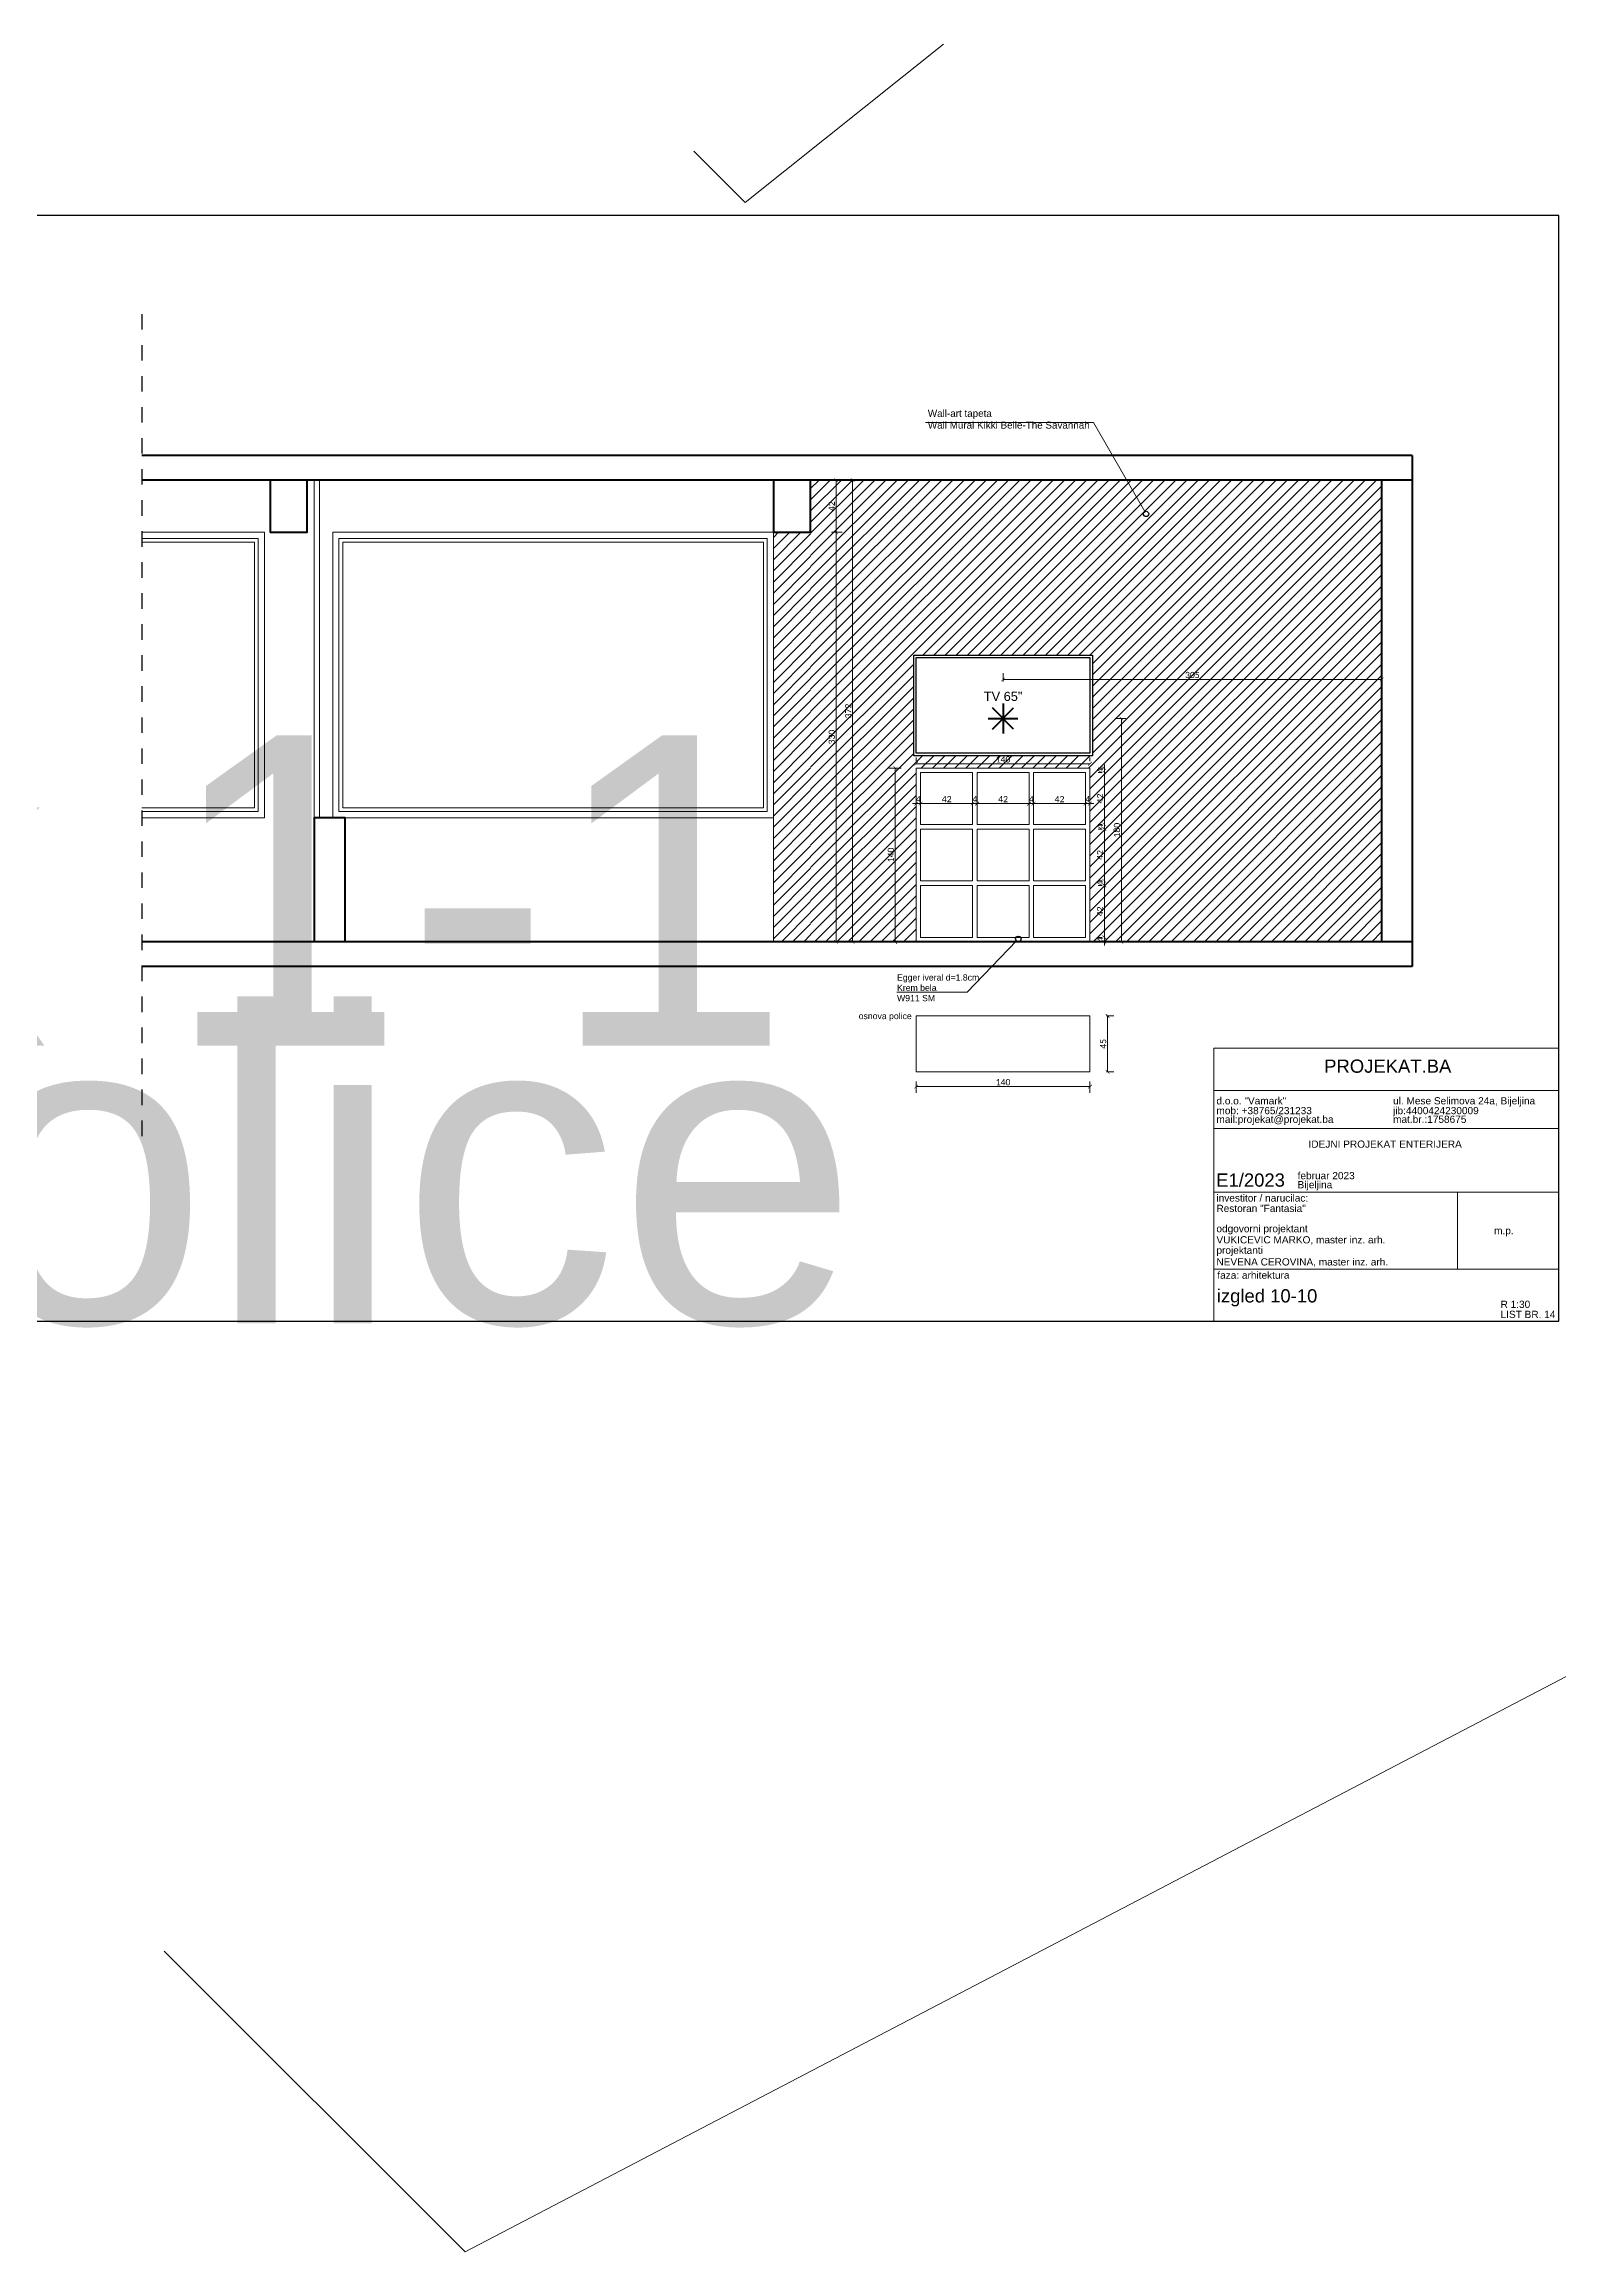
# Model space of a CAD drawing. Header units: centimetres. Extents: x -26724 to 60145, y -23645 to 6771.
# Drawn here: x 10867 to 12087, y -669 to 1110 of the extents above; entities that cross this region are included whole.
import ezdxf

# ---------------------------------------------------------------- set-up
doc = ezdxf.new("R2010")
doc.units = ezdxf.units.CM
doc.linetypes.add('DALEKOVOD_VN', pattern=[5, 2.5, -2.5])
for name, color, linetype, lineweight in [('2.IZGLED', 7, 'Continuous', 13), ('4.KOTE', 88, 'Continuous', 15), ('kote', 7, 'Continuous', 20), ('namjestaj', 150, 'Continuous', 5), ('zid', 7, 'Continuous', 40)]:
    doc.layers.add(name, color=color, linetype=linetype, lineweight=lineweight)
for name, color, linetype, lineweight, true_color in [('3.IZGLED 2', 7, 'Continuous', 9, 0x4a4a4a), ('IZGLED 2', 253, 'Continuous', 9, 0x828282), ('IZGLED 2 @ 1', 253, 'Continuous', 9, 0x828282)]:
    doc.layers.add(name, color=color, linetype=linetype, lineweight=lineweight, true_color=true_color)
for name, color, linetype in [('pozicije', 7, 'Continuous'), ('tekst', 7, 'Continuous'), ('tekst @ 1', 7, 'Continuous'), ('tekst @ 50', 7, 'Continuous')]:
    doc.layers.add(name, color=color, linetype=linetype)
doc.styles.add('0.15', font='arial.ttf', dxfattribs={"height": 0.15})
doc.styles.add('Notes', font='arial.ttf', dxfattribs={"height": 3})
doc.styles.get("Standard").update_dxf_attribs({"font": 'calibri.ttf'})
doc.dimstyles.new('ja 1 30 izgledi zidova', dxfattribs={"dimtxt": 5, "dimasz": 3, "dimexe": 5, "dimexo": 5, "dimgap": 1, "dimtad": 1, "dimdec": 0, "dimtxsty": 'Standard', "dimblk": 'ARCHTICK', "dimcen": 2.5, "dimclrd": 256, "dimclrt": 7, "dimadec": 0, "dimazin": 0, "dimtfac": 1, "dimtdec": 0, "dimtix": 1, "dimtmove": 1, "dimatfit": 3, "dimldrblk": 'ARCHTICK', "dimfxl": 5, "dimfxlon": 1, "dimlwd": 0, "dimlwe": 9, "dimarcsym": 0})

# ---------------------------------------------------------------- blocks, each defined once
blk = doc.blocks.new('GTTTTTT')
at = {"layer": 'zid', "color": 1}
for p, q in [((3947, 2048.7), (3971, 2048.7)), ((3950.6, 2040.2), (3967.5, 2057.2)), ((3967.5, 2040.2), (3950.6, 2057.2)), ((3959, 2060.7), (3959, 2036.7))]:
    blk.add_line(p, q, dxfattribs=at)
blk = doc.blocks.new('_ArchTick')
at = {"color": 0, "linetype": 'ByBlock', "const_width": 0.15}
blk.add_lwpolyline([(-0.5, -0.5), (0.5, 0.5)], dxfattribs=at)
blk = doc.blocks.new('*D276')
at = {"layer": '4.KOTE', "color": 0, "lineweight": 9, "transparency": 16777216}
for p, q in [((11500.7, 716.3), (11509.5, 716.3)), ((11502.7, 386.3), (11509.5, 386.3))]:
    blk.add_line(p, q, dxfattribs=at)
at = {"layer": '4.KOTE', "lineweight": 0, "transparency": 16777216}
blk.add_line((11504.5, 716.3), (11504.5, 386.3), dxfattribs=at)
at = {"layer": 'Defpoints', "color": 0, "transparency": 16777216}
for p in [(11484, 716.3, 13.5), (11484, 386.3, 27), (11504.5, 386.3)]:
    blk.add_point(p, dxfattribs=at)
at = {"layer": '4.KOTE', "lineweight": 0, "transparency": 16777216, "xscale": 3, "yscale": 3, "zscale": 3}
for p, rotation in [((11504.5, 716.3), 90), ((11504.5, 386.3), 270)]:
    blk.add_blockref('_ArchTick', p, dxfattribs=dict(at, rotation=rotation))
at = {"layer": '4.KOTE', "color": 7, "transparency": 16777216, "insert": (11501, 551.3), "char_height": 5, "attachment_point": 5, "rotation": 90}
blk.add_mtext('330', dxfattribs=at)
blk = doc.blocks.new('*D277')
at = {"layer": '4.KOTE', "color": 0, "lineweight": 9, "transparency": 16777216}
for p, q in [((11513.2, 758.3), (11522.8, 758.3)), ((11513.4, 386.3), (11522.8, 386.3))]:
    blk.add_line(p, q, dxfattribs=at)
at = {"layer": '4.KOTE', "lineweight": 0, "transparency": 16777216}
blk.add_line((11517.8, 758.3), (11517.8, 386.3), dxfattribs=at)
at = {"layer": 'Defpoints', "color": 0, "transparency": 16777216}
for p in [(11469.9, 758.3, 13.5), (11442.7, 386.3, 27), (11517.8, 386.3)]:
    blk.add_point(p, dxfattribs=at)
at = {"layer": '4.KOTE', "lineweight": 0, "transparency": 16777216, "xscale": 3, "yscale": 3, "zscale": 3}
for p, rotation in [((11517.8, 758.3), 90), ((11517.8, 386.3), 270)]:
    blk.add_blockref('_ArchTick', p, dxfattribs=dict(at, rotation=rotation))
at = {"layer": '4.KOTE', "color": 7, "transparency": 16777216, "insert": (11514.3, 572.3), "char_height": 5, "attachment_point": 5, "rotation": 90}
blk.add_mtext('372', dxfattribs=at)
blk = doc.blocks.new('*D292')
at = {"layer": '4.KOTE', "color": 0, "lineweight": 9, "transparency": 16777216}
for p, q in [((11500.7, 758.3), (11509.5, 758.3)), ((11500.7, 716.3), (11509.5, 716.3))]:
    blk.add_line(p, q, dxfattribs=at)
at = {"layer": '4.KOTE', "lineweight": 0, "transparency": 16777216}
blk.add_line((11504.5, 716.3), (11504.5, 758.3), dxfattribs=at)
at = {"layer": 'Defpoints', "color": 0, "transparency": 16777216}
for p in [(11484, 758.3, 13.5), (11504.5, 758.3), (11484, 716.3, 13.5)]:
    blk.add_point(p, dxfattribs=at)
at = {"layer": '4.KOTE', "lineweight": 0, "transparency": 16777216, "xscale": 3, "yscale": 3, "zscale": 3}
for p, rotation in [((11504.5, 758.3), 90), ((11504.5, 716.3), 270)]:
    blk.add_blockref('_ArchTick', p, dxfattribs=dict(at, rotation=rotation))
at = {"layer": '4.KOTE', "color": 7, "transparency": 16777216, "insert": (11501, 737.3), "char_height": 5, "attachment_point": 5, "rotation": 90}
blk.add_mtext('42', dxfattribs=at)
blk = doc.blocks.new('*D293')
at = {"layer": '4.KOTE', "color": 0, "lineweight": 9, "transparency": 16777216}
for p, q in [((11737.9, 566.3), (11729.3, 566.3)), ((11738.1, 386.3), (11729.3, 386.3))]:
    blk.add_line(p, q, dxfattribs=at)
at = {"layer": '4.KOTE', "lineweight": 0, "transparency": 16777216}
blk.add_line((11734.3, 566.3), (11734.3, 386.3), dxfattribs=at)
at = {"layer": 'Defpoints', "color": 0, "transparency": 16777216}
for p in [(11775, 566.3, 27), (11734.3, 386.3), (11778.2, 386.3, 27)]:
    blk.add_point(p, dxfattribs=at)
at = {"layer": '4.KOTE', "lineweight": 0, "transparency": 16777216, "xscale": 3, "yscale": 3, "zscale": 3}
for p, rotation in [((11734.3, 566.3), 90), ((11734.3, 386.3), 270)]:
    blk.add_blockref('_ArchTick', p, dxfattribs=dict(at, rotation=rotation))
at = {"layer": '4.KOTE', "color": 7, "transparency": 16777216, "insert": (11730.8, 476.3), "char_height": 5, "attachment_point": 5, "rotation": 90}
blk.add_mtext('180', dxfattribs=at)
blk = doc.blocks.new('*D294')
at = {"layer": '4.KOTE', "color": 0, "lineweight": 9, "transparency": 16777216}
for p, q in [((11639, 596), (11639, 602.7)), ((11944, 594), (11944, 602.7))]:
    blk.add_line(p, q, dxfattribs=at)
at = {"layer": '4.KOTE', "lineweight": 0, "transparency": 16777216}
blk.add_line((11639, 597.7), (11944, 597.7), dxfattribs=at)
at = {"layer": 'Defpoints', "color": 0, "transparency": 16777216}
for p in [(11944, 597.7), (11639, 578.3, 27), (11944, 578.3, 13.5)]:
    blk.add_point(p, dxfattribs=at)
at = {"layer": '4.KOTE', "lineweight": 0, "transparency": 16777216, "xscale": 3, "yscale": 3, "zscale": 3, "rotation": 180}
blk.add_blockref('_ArchTick', (11639, 597.7), dxfattribs=at)
at = {"layer": '4.KOTE', "lineweight": 0, "transparency": 16777216, "xscale": 3, "yscale": 3, "zscale": 3}
blk.add_blockref('_ArchTick', (11944, 597.7), dxfattribs=at)
at = {"layer": '4.KOTE', "color": 7, "transparency": 16777216, "insert": (11791.5, 601.3), "char_height": 5, "attachment_point": 5}
blk.add_mtext('305', dxfattribs=at)
blk = doc.blocks.new('*D295')
at = {"layer": '4.KOTE', "color": 0, "lineweight": 9, "transparency": 16777216}
for p, q in [((11557, 526.3), (11547.1, 526.3)), ((11557, 386.3), (11547.1, 386.3))]:
    blk.add_line(p, q, dxfattribs=at)
at = {"layer": '4.KOTE', "lineweight": 0, "transparency": 16777216}
blk.add_line((11552.1, 386.3), (11552.1, 526.3), dxfattribs=at)
at = {"layer": 'Defpoints', "color": 0, "transparency": 16777216}
for p in [(11552.1, 526.3), (11709, 526.3, 27), (11709, 386.3, 27)]:
    blk.add_point(p, dxfattribs=at)
at = {"layer": '4.KOTE', "lineweight": 0, "transparency": 16777216, "xscale": 3, "yscale": 3, "zscale": 3}
for p, rotation in [((11552.1, 526.3), 90), ((11552.1, 386.3), 270)]:
    blk.add_blockref('_ArchTick', p, dxfattribs=dict(at, rotation=rotation))
at = {"layer": '4.KOTE', "color": 7, "transparency": 16777216, "insert": (11548.6, 456.3), "char_height": 5, "attachment_point": 5, "rotation": 90}
blk.add_mtext('140', dxfattribs=at)
blk = doc.blocks.new('*D296')
at = {"layer": '4.KOTE', "color": 0, "lineweight": 9, "transparency": 16777216}
for p, q in [((11569, 531.8), (11569, 534.8)), ((11709, 531.8), (11709, 534.8))]:
    blk.add_line(p, q, dxfattribs=at)
at = {"layer": '4.KOTE', "lineweight": 0, "transparency": 16777216}
blk.add_line((11569, 529.8), (11709, 529.8), dxfattribs=at)
at = {"layer": 'Defpoints', "color": 0, "transparency": 16777216}
for p in [(11569, 526.3, 27), (11709, 529.8), (11709, 526.3, 27)]:
    blk.add_point(p, dxfattribs=at)
at = {"layer": '4.KOTE', "lineweight": 0, "transparency": 16777216, "xscale": 3, "yscale": 3, "zscale": 3, "rotation": 180}
blk.add_blockref('_ArchTick', (11569, 529.8), dxfattribs=at)
at = {"layer": '4.KOTE', "lineweight": 0, "transparency": 16777216, "xscale": 3, "yscale": 3, "zscale": 3}
blk.add_blockref('_ArchTick', (11709, 529.8), dxfattribs=at)
at = {"layer": '4.KOTE', "color": 7, "transparency": 16777216, "insert": (11639, 533.3), "char_height": 5, "attachment_point": 5}
blk.add_mtext('140', dxfattribs=at)
blk = doc.blocks.new('*D297')
at = {"layer": '4.KOTE', "color": 0, "lineweight": 9, "transparency": 16777216}
for p, q in [((11705.4, 496.4), (11705.4, 502.7)), ((11709, 496.1), (11709, 502.7))]:
    blk.add_line(p, q, dxfattribs=at)
at = {"layer": '4.KOTE', "lineweight": 0, "transparency": 16777216}
for p, q in [((11705.4, 497.7), (11702.4, 497.7)), ((11709, 497.7), (11705.4, 497.7)), ((11709, 497.7), (11712, 497.7))]:
    blk.add_line(p, q, dxfattribs=at)
at = {"layer": 'Defpoints', "color": 0, "transparency": 16777216}
for p in [(11705.4, 497.7), (11705.4, 480.8, 27), (11709, 478.9, 27)]:
    blk.add_point(p, dxfattribs=at)
at = {"layer": '4.KOTE', "lineweight": 0, "transparency": 16777216, "xscale": 3, "yscale": 3, "zscale": 3}
blk.add_blockref('_ArchTick', (11705.4, 497.7), dxfattribs=at)
at = {"layer": '4.KOTE', "lineweight": 0, "transparency": 16777216, "xscale": 3, "yscale": 3, "zscale": 3, "rotation": 180}
blk.add_blockref('_ArchTick', (11709, 497.7), dxfattribs=at)
at = {"layer": '4.KOTE', "color": 7, "transparency": 16777216, "insert": (11707.2, 501.3), "char_height": 5, "attachment_point": 5}
blk.add_mtext('4', dxfattribs=at)
blk = doc.blocks.new('*D298')
at = {"layer": '4.KOTE', "color": 0, "lineweight": 9, "transparency": 16777216}
for p, q in [((11663.6, 496.4), (11663.6, 502.7)), ((11705.4, 496.4), (11705.4, 502.7))]:
    blk.add_line(p, q, dxfattribs=at)
at = {"layer": '4.KOTE', "lineweight": 0, "transparency": 16777216}
blk.add_line((11705.4, 497.7), (11663.6, 497.7), dxfattribs=at)
at = {"layer": 'Defpoints', "color": 0, "transparency": 16777216}
for p in [(11663.6, 497.7), (11663.6, 480.8, 27), (11705.4, 480.8, 27)]:
    blk.add_point(p, dxfattribs=at)
at = {"layer": '4.KOTE', "lineweight": 0, "transparency": 16777216, "xscale": 3, "yscale": 3, "zscale": 3, "rotation": 180}
blk.add_blockref('_ArchTick', (11663.6, 497.7), dxfattribs=at)
at = {"layer": '4.KOTE', "lineweight": 0, "transparency": 16777216, "xscale": 3, "yscale": 3, "zscale": 3}
blk.add_blockref('_ArchTick', (11705.4, 497.7), dxfattribs=at)
at = {"layer": '4.KOTE', "color": 7, "transparency": 16777216, "insert": (11684.5, 501.3), "char_height": 5, "attachment_point": 5}
blk.add_mtext('42', dxfattribs=at)
blk = doc.blocks.new('*D299')
at = {"layer": '4.KOTE', "color": 0, "lineweight": 9, "transparency": 16777216}
for p, q in [((11660, 496.4), (11660, 502.7)), ((11663.6, 496.4), (11663.6, 502.7))]:
    blk.add_line(p, q, dxfattribs=at)
at = {"layer": '4.KOTE', "lineweight": 0, "transparency": 16777216}
for p, q in [((11660, 497.7), (11657, 497.7)), ((11663.6, 497.7), (11660, 497.7)), ((11663.6, 497.7), (11666.6, 497.7))]:
    blk.add_line(p, q, dxfattribs=at)
at = {"layer": 'Defpoints', "color": 0, "transparency": 16777216}
for p in [(11660, 497.7), (11660, 480.8, 27), (11663.6, 480.8, 27)]:
    blk.add_point(p, dxfattribs=at)
at = {"layer": '4.KOTE', "lineweight": 0, "transparency": 16777216, "xscale": 3, "yscale": 3, "zscale": 3}
blk.add_blockref('_ArchTick', (11660, 497.7), dxfattribs=at)
at = {"layer": '4.KOTE', "lineweight": 0, "transparency": 16777216, "xscale": 3, "yscale": 3, "zscale": 3, "rotation": 180}
blk.add_blockref('_ArchTick', (11663.6, 497.7), dxfattribs=at)
at = {"layer": '4.KOTE', "color": 7, "transparency": 16777216, "insert": (11661.8, 501.3), "char_height": 5, "attachment_point": 5}
blk.add_mtext('4', dxfattribs=at)
blk = doc.blocks.new('*D300')
at = {"layer": '4.KOTE', "color": 0, "lineweight": 9, "transparency": 16777216}
for p, q in [((11618.1, 496.4), (11618.1, 502.7)), ((11660, 496.4), (11660, 502.7))]:
    blk.add_line(p, q, dxfattribs=at)
at = {"layer": '4.KOTE', "lineweight": 0, "transparency": 16777216}
blk.add_line((11660, 497.7), (11618.1, 497.7), dxfattribs=at)
at = {"layer": 'Defpoints', "color": 0, "transparency": 16777216}
for p in [(11618.1, 497.7), (11618.1, 480.8, 27), (11660, 480.8, 27)]:
    blk.add_point(p, dxfattribs=at)
at = {"layer": '4.KOTE', "lineweight": 0, "transparency": 16777216, "xscale": 3, "yscale": 3, "zscale": 3, "rotation": 180}
blk.add_blockref('_ArchTick', (11618.1, 497.7), dxfattribs=at)
at = {"layer": '4.KOTE', "lineweight": 0, "transparency": 16777216, "xscale": 3, "yscale": 3, "zscale": 3}
blk.add_blockref('_ArchTick', (11660, 497.7), dxfattribs=at)
at = {"layer": '4.KOTE', "color": 7, "transparency": 16777216, "insert": (11639, 501.3), "char_height": 5, "attachment_point": 5}
blk.add_mtext('42', dxfattribs=at)
blk = doc.blocks.new('*D301')
at = {"layer": '4.KOTE', "color": 0, "lineweight": 9, "transparency": 16777216}
for p, q in [((11614.5, 496.4), (11614.5, 502.7)), ((11618.1, 496.4), (11618.1, 502.7))]:
    blk.add_line(p, q, dxfattribs=at)
at = {"layer": '4.KOTE', "lineweight": 0, "transparency": 16777216}
for p, q in [((11614.5, 497.7), (11611.5, 497.7)), ((11618.1, 497.7), (11614.5, 497.7)), ((11618.1, 497.7), (11621.1, 497.7))]:
    blk.add_line(p, q, dxfattribs=at)
at = {"layer": 'Defpoints', "color": 0, "transparency": 16777216}
for p in [(11614.5, 497.7), (11614.5, 480.8, 27), (11618.1, 480.8, 27)]:
    blk.add_point(p, dxfattribs=at)
at = {"layer": '4.KOTE', "lineweight": 0, "transparency": 16777216, "xscale": 3, "yscale": 3, "zscale": 3}
blk.add_blockref('_ArchTick', (11614.5, 497.7), dxfattribs=at)
at = {"layer": '4.KOTE', "lineweight": 0, "transparency": 16777216, "xscale": 3, "yscale": 3, "zscale": 3, "rotation": 180}
blk.add_blockref('_ArchTick', (11618.1, 497.7), dxfattribs=at)
at = {"layer": '4.KOTE', "color": 7, "transparency": 16777216, "insert": (11616.3, 501.3), "char_height": 5, "attachment_point": 5}
blk.add_mtext('4', dxfattribs=at)
blk = doc.blocks.new('*D302')
at = {"layer": '4.KOTE', "color": 0, "lineweight": 9, "transparency": 16777216}
for p, q in [((11572.6, 496.4), (11572.6, 502.7)), ((11614.5, 496.4), (11614.5, 502.7))]:
    blk.add_line(p, q, dxfattribs=at)
at = {"layer": '4.KOTE', "lineweight": 0, "transparency": 16777216}
blk.add_line((11614.5, 497.7), (11572.6, 497.7), dxfattribs=at)
at = {"layer": 'Defpoints', "color": 0, "transparency": 16777216}
for p in [(11572.6, 497.7), (11572.6, 480.8, 27), (11614.5, 480.8, 27)]:
    blk.add_point(p, dxfattribs=at)
at = {"layer": '4.KOTE', "lineweight": 0, "transparency": 16777216, "xscale": 3, "yscale": 3, "zscale": 3, "rotation": 180}
blk.add_blockref('_ArchTick', (11572.6, 497.7), dxfattribs=at)
at = {"layer": '4.KOTE', "lineweight": 0, "transparency": 16777216, "xscale": 3, "yscale": 3, "zscale": 3}
blk.add_blockref('_ArchTick', (11614.5, 497.7), dxfattribs=at)
at = {"layer": '4.KOTE', "color": 7, "transparency": 16777216, "insert": (11593.6, 501.3), "char_height": 5, "attachment_point": 5}
blk.add_mtext('42', dxfattribs=at)
blk = doc.blocks.new('*D303')
at = {"layer": '4.KOTE', "color": 0, "lineweight": 9, "transparency": 16777216}
for p, q in [((11569, 496.4), (11569, 502.7)), ((11572.6, 496.4), (11572.6, 502.7))]:
    blk.add_line(p, q, dxfattribs=at)
at = {"layer": '4.KOTE', "lineweight": 0, "transparency": 16777216}
for p, q in [((11569, 497.7), (11566, 497.7)), ((11572.6, 497.7), (11569, 497.7)), ((11572.6, 497.7), (11575.6, 497.7))]:
    blk.add_line(p, q, dxfattribs=at)
at = {"layer": 'Defpoints', "color": 0, "transparency": 16777216}
for p in [(11569, 497.7), (11569, 480.6, 27), (11572.6, 480.8, 27)]:
    blk.add_point(p, dxfattribs=at)
at = {"layer": '4.KOTE', "lineweight": 0, "transparency": 16777216, "xscale": 3, "yscale": 3, "zscale": 3}
blk.add_blockref('_ArchTick', (11569, 497.7), dxfattribs=at)
at = {"layer": '4.KOTE', "lineweight": 0, "transparency": 16777216, "xscale": 3, "yscale": 3, "zscale": 3, "rotation": 180}
blk.add_blockref('_ArchTick', (11572.6, 497.7), dxfattribs=at)
at = {"layer": '4.KOTE', "color": 7, "transparency": 16777216, "insert": (11570.8, 501.3), "char_height": 5, "attachment_point": 5}
blk.add_mtext('4', dxfattribs=at)
blk = doc.blocks.new('*D304')
at = {"layer": '4.KOTE', "color": 0, "lineweight": 9, "transparency": 16777216}
for p, q in [((11720, 526.3), (11715.6, 526.3)), ((11718.9, 522.7), (11715.6, 522.7))]:
    blk.add_line(p, q, dxfattribs=at)
at = {"layer": '4.KOTE', "lineweight": 0, "transparency": 16777216}
for p, q in [((11720.6, 526.3), (11720.6, 529.3)), ((11720.6, 526.3), (11720.6, 522.7)), ((11720.6, 522.7), (11720.6, 519.7))]:
    blk.add_line(p, q, dxfattribs=at)
at = {"layer": 'Defpoints', "color": 0, "transparency": 16777216}
for p in [(11720.6, 522.7), (11725.1, 522.7, 27), (11728.7, 526.3, 27)]:
    blk.add_point(p, dxfattribs=at)
at = {"layer": '4.KOTE', "lineweight": 0, "transparency": 16777216, "xscale": 3, "yscale": 3, "zscale": 3}
for p, rotation in [((11720.6, 526.3), 270), ((11720.6, 522.7), 90)]:
    blk.add_blockref('_ArchTick', p, dxfattribs=dict(at, rotation=rotation))
at = {"layer": '4.KOTE', "color": 7, "transparency": 16777216, "insert": (11717.1, 524.5), "char_height": 5, "attachment_point": 5, "rotation": 90}
blk.add_mtext('4', dxfattribs=at)
blk = doc.blocks.new('*D305')
at = {"layer": '4.KOTE', "color": 0, "lineweight": 9, "transparency": 16777216}
for p, q in [((11718.9, 522.7), (11715.6, 522.7)), ((11718.9, 480.8), (11715.6, 480.8))]:
    blk.add_line(p, q, dxfattribs=at)
at = {"layer": '4.KOTE', "lineweight": 0, "transparency": 16777216}
blk.add_line((11720.6, 522.7), (11720.6, 480.8), dxfattribs=at)
at = {"layer": 'Defpoints', "color": 0, "transparency": 16777216}
for p in [(11725.1, 522.7, 27), (11720.6, 480.8), (11725.1, 480.8, 27)]:
    blk.add_point(p, dxfattribs=at)
at = {"layer": '4.KOTE', "lineweight": 0, "transparency": 16777216, "xscale": 3, "yscale": 3, "zscale": 3}
for p, rotation in [((11720.6, 522.7), 90), ((11720.6, 480.8), 270)]:
    blk.add_blockref('_ArchTick', p, dxfattribs=dict(at, rotation=rotation))
at = {"layer": '4.KOTE', "color": 7, "transparency": 16777216, "insert": (11717.1, 501.8), "char_height": 5, "attachment_point": 5, "rotation": 90}
blk.add_mtext('42', dxfattribs=at)
blk = doc.blocks.new('*D306')
at = {"layer": '4.KOTE', "color": 0, "lineweight": 9, "transparency": 16777216}
for p, q in [((11718.9, 480.8), (11715.6, 480.8)), ((11718.9, 477.2), (11715.6, 477.2))]:
    blk.add_line(p, q, dxfattribs=at)
at = {"layer": '4.KOTE', "lineweight": 0, "transparency": 16777216}
for p, q in [((11720.6, 480.8), (11720.6, 483.8)), ((11720.6, 480.8), (11720.6, 477.2)), ((11720.6, 477.2), (11720.6, 474.2))]:
    blk.add_line(p, q, dxfattribs=at)
at = {"layer": 'Defpoints', "color": 0, "transparency": 16777216}
for p in [(11725.1, 480.8, 27), (11720.6, 477.2), (11725.1, 477.2, 27)]:
    blk.add_point(p, dxfattribs=at)
at = {"layer": '4.KOTE', "lineweight": 0, "transparency": 16777216, "xscale": 3, "yscale": 3, "zscale": 3}
for p, rotation in [((11720.6, 480.8), 270), ((11720.6, 477.2), 90)]:
    blk.add_blockref('_ArchTick', p, dxfattribs=dict(at, rotation=rotation))
at = {"layer": '4.KOTE', "color": 7, "transparency": 16777216, "insert": (11717.1, 479), "char_height": 5, "attachment_point": 5, "rotation": 90}
blk.add_mtext('4', dxfattribs=at)
blk = doc.blocks.new('*D307')
at = {"layer": '4.KOTE', "color": 0, "lineweight": 9, "transparency": 16777216}
for p, q in [((11718.9, 477.2), (11715.6, 477.2)), ((11718.9, 435.4), (11715.6, 435.4))]:
    blk.add_line(p, q, dxfattribs=at)
at = {"layer": '4.KOTE', "lineweight": 0, "transparency": 16777216}
blk.add_line((11720.6, 477.2), (11720.6, 435.4), dxfattribs=at)
at = {"layer": 'Defpoints', "color": 0, "transparency": 16777216}
for p in [(11725.1, 477.2, 27), (11720.6, 435.4), (11725.1, 435.4, 27)]:
    blk.add_point(p, dxfattribs=at)
at = {"layer": '4.KOTE', "lineweight": 0, "transparency": 16777216, "xscale": 3, "yscale": 3, "zscale": 3}
for p, rotation in [((11720.6, 477.2), 90), ((11720.6, 435.4), 270)]:
    blk.add_blockref('_ArchTick', p, dxfattribs=dict(at, rotation=rotation))
at = {"layer": '4.KOTE', "color": 7, "transparency": 16777216, "insert": (11717.1, 456.3), "char_height": 5, "attachment_point": 5, "rotation": 90}
blk.add_mtext('42', dxfattribs=at)
blk = doc.blocks.new('*D308')
at = {"layer": '4.KOTE', "color": 0, "lineweight": 9, "transparency": 16777216}
for p, q in [((11718.9, 435.4), (11715.6, 435.4)), ((11718.9, 431.8), (11715.6, 431.8))]:
    blk.add_line(p, q, dxfattribs=at)
at = {"layer": '4.KOTE', "lineweight": 0, "transparency": 16777216}
for p, q in [((11720.6, 435.4), (11720.6, 438.4)), ((11720.6, 435.4), (11720.6, 431.8)), ((11720.6, 431.8), (11720.6, 428.8))]:
    blk.add_line(p, q, dxfattribs=at)
at = {"layer": 'Defpoints', "color": 0, "transparency": 16777216}
for p in [(11720.6, 431.8), (11725.1, 435.4, 27), (11725.1, 431.8, 27)]:
    blk.add_point(p, dxfattribs=at)
at = {"layer": '4.KOTE', "lineweight": 0, "transparency": 16777216, "xscale": 3, "yscale": 3, "zscale": 3}
for p, rotation in [((11720.6, 435.4), 270), ((11720.6, 431.8), 90)]:
    blk.add_blockref('_ArchTick', p, dxfattribs=dict(at, rotation=rotation))
at = {"layer": '4.KOTE', "color": 7, "transparency": 16777216, "insert": (11717.1, 433.6), "char_height": 5, "attachment_point": 5, "rotation": 90}
blk.add_mtext('4', dxfattribs=at)
blk = doc.blocks.new('*D309')
at = {"layer": '4.KOTE', "color": 0, "lineweight": 9, "transparency": 16777216}
for p, q in [((11718.9, 431.8), (11715.6, 431.8)), ((11718.9, 389.9), (11715.6, 389.9))]:
    blk.add_line(p, q, dxfattribs=at)
at = {"layer": '4.KOTE', "lineweight": 0, "transparency": 16777216}
blk.add_line((11720.6, 431.8), (11720.6, 389.9), dxfattribs=at)
at = {"layer": 'Defpoints', "color": 0, "transparency": 16777216}
for p in [(11725.1, 431.8, 27), (11720.6, 389.9), (11725.1, 389.9, 27)]:
    blk.add_point(p, dxfattribs=at)
at = {"layer": '4.KOTE', "lineweight": 0, "transparency": 16777216, "xscale": 3, "yscale": 3, "zscale": 3}
for p, rotation in [((11720.6, 431.8), 90), ((11720.6, 389.9), 270)]:
    blk.add_blockref('_ArchTick', p, dxfattribs=dict(at, rotation=rotation))
at = {"layer": '4.KOTE', "color": 7, "transparency": 16777216, "insert": (11717.1, 410.8), "char_height": 5, "attachment_point": 5, "rotation": 90}
blk.add_mtext('42', dxfattribs=at)
blk = doc.blocks.new('*D310')
at = {"layer": '4.KOTE', "lineweight": 0, "transparency": 16777216}
for p, q in [((11720.6, 389.9), (11720.6, 392.9)), ((11720.6, 389.9), (11720.6, 386.3)), ((11720.6, 386.3), (11720.6, 383.3))]:
    blk.add_line(p, q, dxfattribs=at)
at = {"layer": '4.KOTE', "color": 0, "lineweight": 9, "transparency": 16777216}
for p, q in [((11718.9, 389.9), (11715.6, 389.9)), ((11719.3, 386.3), (11715.6, 386.3))]:
    blk.add_line(p, q, dxfattribs=at)
at = {"layer": 'Defpoints', "color": 0, "transparency": 16777216}
for p in [(11720.6, 386.3), (11725.1, 389.9, 27), (11726.2, 386.3, 27)]:
    blk.add_point(p, dxfattribs=at)
at = {"layer": '4.KOTE', "lineweight": 0, "transparency": 16777216, "xscale": 3, "yscale": 3, "zscale": 3}
for p, rotation in [((11720.6, 389.9), 270), ((11720.6, 386.3), 90)]:
    blk.add_blockref('_ArchTick', p, dxfattribs=dict(at, rotation=rotation))
at = {"layer": '4.KOTE', "color": 7, "transparency": 16777216, "insert": (11717.1, 388.1), "char_height": 5, "attachment_point": 5, "rotation": 90}
blk.add_mtext('4', dxfattribs=at)
blk = doc.blocks.new('*U3239')
at = {"layer": 'tekst @ 1', "ltscale": 0.8, "insert": (11522.7, 329, 13.5), "char_height": 5, "attachment_point": 1, "style": 'Notes'}
blk.add_mtext_dynamic_manual_height_columns('osnova police', width=290.645, gutter_width=750, heights=[0], dxfattribs=at)
at = {"layer": 'tekst @ 50', "ltscale": 0.8, "insert": (11522.7, 329, 13.5), "char_height": 250, "attachment_point": 3, "style": 'Notes'}
blk.add_mtext_dynamic_manual_height_columns('osnova police', width=14532.227, gutter_width=37500, heights=[0], dxfattribs=at)
blk = doc.blocks.new('*D311')
at = {"layer": '4.KOTE', "color": 0, "lineweight": 9, "transparency": 16777216}
for p, q in [((11722.4, 326.6), (11728.2, 326.6)), ((11722.4, 281.6), (11728.2, 281.6))]:
    blk.add_line(p, q, dxfattribs=at)
at = {"layer": '4.KOTE', "lineweight": 0, "transparency": 16777216}
blk.add_line((11723.2, 326.6), (11723.2, 281.6), dxfattribs=at)
at = {"layer": 'Defpoints', "color": 0, "transparency": 16777216}
for p in [(11709, 326.6, 27), (11709, 281.6, 27), (11723.2, 281.6)]:
    blk.add_point(p, dxfattribs=at)
at = {"layer": '4.KOTE', "lineweight": 0, "transparency": 16777216, "xscale": 3, "yscale": 3, "zscale": 3}
for p, rotation in [((11723.2, 326.6), 90), ((11723.2, 281.6), 270)]:
    blk.add_blockref('_ArchTick', p, dxfattribs=dict(at, rotation=rotation))
at = {"layer": '4.KOTE', "color": 7, "transparency": 16777216, "insert": (11719.6, 304.1), "char_height": 5, "attachment_point": 5, "rotation": 90}
blk.add_mtext('45', dxfattribs=at)
blk = doc.blocks.new('*D319')
at = {"layer": '4.KOTE', "color": 0, "lineweight": 9, "transparency": 16777216}
for p, q in [((11569, 273.8), (11569, 264.6)), ((11709, 273.8), (11709, 264.6))]:
    blk.add_line(p, q, dxfattribs=at)
at = {"layer": '4.KOTE', "lineweight": 0, "transparency": 16777216}
blk.add_line((11569, 269.6), (11709, 269.6), dxfattribs=at)
at = {"layer": 'Defpoints', "color": 0, "transparency": 16777216}
for p in [(11569, 326.6, 27), (11709, 326.6, 27), (11709, 269.6)]:
    blk.add_point(p, dxfattribs=at)
at = {"layer": '4.KOTE', "lineweight": 0, "transparency": 16777216, "xscale": 3, "yscale": 3, "zscale": 3, "rotation": 180}
blk.add_blockref('_ArchTick', (11569, 269.6), dxfattribs=at)
at = {"layer": '4.KOTE', "lineweight": 0, "transparency": 16777216, "xscale": 3, "yscale": 3, "zscale": 3}
blk.add_blockref('_ArchTick', (11709, 269.6), dxfattribs=at)
at = {"layer": '4.KOTE', "color": 7, "transparency": 16777216, "insert": (11639, 273.2), "char_height": 5, "attachment_point": 5}
blk.add_mtext('140', dxfattribs=at)
blk = doc.blocks.new('*U3240')
at = {"layer": 'tekst @ 1', "ltscale": 0.8, "style": 'Notes'}
blk.add_text('Presjek 1-1', height=5, dxfattribs=at).set_placement((9701.9, 302.6))
at = {"layer": 'tekst @ 50', "ltscale": 0.8, "style": 'Notes'}
blk.add_text('Presjek 1-1', height=250, dxfattribs=at).set_placement((9701.9, 302.6))

msp = doc.modelspace()

# ---------------------------------------------------------------- hatches: boundary and pattern name
at = {"layer": 'IZGLED 2'}
h = msp.add_hatch(dxfattribs=at)
h.set_pattern_fill('ANSI31', color=256, scale=2)
h.set_pattern_definition([(45, (297.8555, -1e-13), (-4.490128, 4.490128), [])])
h.paths.add_polyline_path([(11484, 716.3), (11454, 716.3), (11454, 486.3), (11454, 386.3), (11484, 386.3)])
at = {"layer": 'IZGLED 2 @ 1'}
h = msp.add_hatch(dxfattribs=at)
h.set_pattern_fill('ANSI31', color=256, scale=2)
h.set_pattern_definition([(45, (1168.535, -4e-06), (-4.490128, 4.490128), [])])
h.paths.add_polyline_path([(11567, 536.3), (11567, 617.3), (11711, 617.3), (11711, 536.3)], flags=16)
h.paths.add_polyline_path([(11569, 538.3), (11569, 615.3), (11709, 615.3), (11709, 538.3)], flags=0)
h.paths.add_polyline_path([(11622.1, 576.4), (11656.9, 576.4), (11656.9, 591.6), (11622.1, 591.6)], flags=8)
h.paths.add_polyline_path([(11484, 758.3), (11484, 386.3), (11569, 386.3), (11569, 526.3), (11709, 526.3), (11709, 386.3), (11944, 386.3), (11944, 758.3)])

# ---------------------------------------------------------------- linework, layer by layer
at = {"linetype": 'DALEKOVOD_VN', "ltscale": 5}
msp.add_line((10945.1, 892.2, 0), (10945.1, 226.1, 0), dxfattribs=at)
at = {"elevation": 27}
msp.add_lwpolyline([(11711, 536.3), (11567, 536.3), (11567, 617.3), (11711, 617.3), (11711, 536.3)], dxfattribs=at)
msp.add_lwpolyline([(11709, 538.3), (11569, 538.3), (11569, 615.3), (11709, 615.3)], close=True, dxfattribs=at)
at = {"layer": '2.IZGLED'}
for p, q in [((11614.5, 480.8, 27), (11614.5, 522.7, 27)), ((11618.1, 480.8, 27), (11618.1, 522.7, 27)), ((11660, 480.8, 27), (11660, 522.7, 27)), ((11663.6, 480.8, 27), (11663.6, 522.7, 27)), ((11614.5, 480.8, 27), (11572.6, 480.8, 27)), ((11660, 480.8, 27), (11618.1, 480.8, 27)), ((11705.4, 480.8, 27), (11663.6, 480.8, 27)), ((11614.5, 477.2, 27), (11572.6, 477.2, 27)), ((11614.5, 435.4, 27), (11614.5, 477.2, 27)), ((11660, 477.2, 27), (11618.1, 477.2, 27)), ((11618.1, 435.4, 27), (11618.1, 477.2, 27)), ((11660, 435.4, 27), (11660, 477.2, 27)), ((11705.4, 477.2, 27), (11663.6, 477.2, 27)), ((11663.6, 435.4, 27), (11663.6, 477.2, 27)), ((11614.5, 435.4, 27), (11572.6, 435.4, 27)), ((11614.5, 431.8, 27), (11572.6, 431.8, 27)), ((11614.5, 389.9, 27), (11614.5, 431.8, 27)), ((11660, 435.4, 27), (11618.1, 435.4, 27)), ((11618.1, 389.9, 27), (11618.1, 431.8, 27)), ((11660, 431.8, 27), (11618.1, 431.8, 27)), ((11660, 389.9, 27), (11660, 431.8, 27)), ((11705.4, 435.4, 27), (11663.6, 435.4, 27)), ((11705.4, 431.8, 27), (11663.6, 431.8, 27)), ((11663.6, 389.9, 27), (11663.6, 431.8, 27))]:
    msp.add_line(p, q, dxfattribs=at)
at = {"layer": '2.IZGLED', "elevation": 27}
for points in [[(11569, 386.3), (11709, 386.3), (11709, 526.3), (11569, 526.3), (11569, 386.3)], [(11614.5, 522.7), (11572.6, 522.7), (11572.6, 480.8)], [(11660, 522.7), (11618.1, 522.7)], [(11705.4, 480.8), (11705.4, 522.7), (11663.6, 522.7)], [(11572.6, 477.2), (11572.6, 435.4)], [(11705.4, 435.4), (11705.4, 477.2)], [(11572.6, 431.8), (11572.6, 389.9), (11614.5, 389.9)], [(11663.6, 389.9), (11705.4, 389.9), (11705.4, 431.8)], [(11618.1, 389.9), (11660, 389.9)]]:
    msp.add_lwpolyline(points, dxfattribs=at)
msp.add_lwpolyline([(11709, 326.6), (11709, 281.6), (11569, 281.6), (11569, 326.6)], close=True, dxfattribs=at)
at = {"layer": '3.IZGLED 2'}
for p, q in [((11711.8, 804.9), (11753.1, 733)), ((10945.1, 716.3, 27), (11044, 716.3, 27)), ((11044, 716.3, 13.5), (11044, 486.3, 13.5)), ((11099, 716.3, 13.5), (11099, 486.3, 13.5)), ((11099, 716.3, 27), (11454, 716.3, 27)), ((10945.1, 711.3, 27), (11039, 711.3, 27)), ((10945.1, 708.3, 27), (11036, 708.3, 27)), ((11036, 708.3, 13.5), (11036, 494.3, 13.5)), ((11039, 711.3, 13.5), (11039, 491.3, 13.5)), ((11104, 711.3, 13.5), (11104, 491.3, 13.5)), ((11104, 711.3, 27), (11449, 711.3, 27)), ((11107, 708.3, 13.5), (11107, 494.3, 13.5)), ((11107, 708.3, 27), (11446, 708.3, 27)), ((11446, 708.3, 13.5), (11446, 494.3, 13.5)), ((11449, 711.3, 13.5), (11449, 491.3, 13.5)), ((10945.1, 494.3, 27), (11036, 494.3, 27)), ((10945.1, 491.3, 27), (11039, 491.3, 27)), ((10945.1, 486.3, 27), (11044, 486.3, 27)), ((11099, 486.3, 27), (11454, 486.3, 27)), ((11104, 491.3, 27), (11449, 491.3, 27)), ((11107, 494.3, 27), (11446, 494.3, 27)), ((11610.1, 345.7), (11649.8, 387.1))]:
    msp.add_line(p, q, dxfattribs=at)
at = {"layer": '3.IZGLED 2', "ltscale": 0.8}
for points in [[(11711.8, 804.9), (11576.5, 804.9)], [(11610.1, 345.7), (11553.5, 345.7)]]:
    msp.add_lwpolyline(points, dxfattribs=at)
at = {"layer": '4.KOTE'}
for p, q in [((11431.3, 982), (11590.9, 1109.7)), ((11390, 1023.3), (11431.3, 982)), ((11484, 716.3, 13.5), (11454, 716.3, 13.5)), ((11454, 716.3, 13.5), (11454, 386.3, 13.5)), ((11454, 386.3, 13.5), (11484, 386.3, 13.5)), ((11205.6, -669.3), (12116.9, -193.1)), ((10963.2, -427), (11205.6, -669.3))]:
    msp.add_line(p, q, dxfattribs=at)
at = {"layer": 'kote', "color": 0}
for p, q in [((11808.8, 300.7), (12086.7, 300.7)), ((11808.8, 80.7), (11808.8, 300.7)), ((11808.8, 266.6), (12086.7, 266.6)), ((11808.8, 236), (12086.7, 236)), ((11808.8, 184.6), (12086.7, 184.6)), ((12005, 184.6), (12005, 122.5)), ((12086.7, 122.5), (11808.8, 122.5))]:
    msp.add_line(p, q, dxfattribs=at)
at = {"layer": 'namjestaj'}
for p, q in [((11084, 486.3, 27), (11084, 758.3, 27)), ((11088.2, 486.3, 27), (11088.2, 758.3, 27))]:
    msp.add_line(p, q, dxfattribs=at)
at = {"layer": 'tekst', "color": 30}
for centre in [(11754.2, 731.1), (11651.3, 388.7)]:
    msp.add_circle(centre, 2.16, dxfattribs=at)
at = {"layer": 'zid'}
for p, q in [((11968.5, 778.3, 27), (10945.1, 778.3, 27)), ((11968.5, 778.3, 13.5), (11968.5, 366.3, 13.5)), ((11968.5, 758.3, 27), (10945.1, 758.3, 27)), ((11944, 758.3, 13.5), (11944, 386.3, 13.5)), ((11968.5, 386.3, 27), (10945.1, 386.3, 27)), ((11968.5, 366.3, 27), (10945.1, 366.3, 27))]:
    msp.add_line(p, q, dxfattribs=at)
at = {"layer": 'zid', "lineweight": 25, "ltscale": 12}
msp.add_lwpolyline([(10826.7, 80.7), (12086.7, 80.7), (12086.7, 971.7), (10826.7, 971.7)], close=True, dxfattribs=at)
at = {"layer": 'zid'}
for points, elevation in [([(11048.5, 758.3), (11048.5, 716.3), (11078.5, 716.3), (11078.5, 758.3)], 13.5), ([(11454, 758.3), (11454, 716.3), (11484, 716.3), (11484, 758.3)], 13.5), ([(11109, 386.3), (11109, 486.3), (11084, 486.3), (11084, 386.3)], 27)]:
    msp.add_lwpolyline(points, dxfattribs=dict(at, elevation=elevation))

# ---------------------------------------------------------------- block references
msp.add_blockref('GTTTTTT', (7680, -1482.4, 27))
at = {"layer": 'tekst', "color": 3, "lineweight": 50}
for name in ['*U3240', '*U3239']:
    msp.add_blockref(name, (0, 0), dxfattribs=at)

# ---------------------------------------------------------------- texts
at = {"layer": 'pozicije', "color": 0, "style": '0.15'}
for s, height, p in [('PROJEKAT.BA', 10.642, (11897.7, 280.8)), ('d.o.o. "Vamark"', 5.805, (11810.9, 255.3)), ('mob: +38765/231233', 5.805, (11810.9, 247.4)), ('jib:4400424230009', 5.805, (11953.2, 247.4)), ('ul. Mese Selimova 24a, Bijeljina', 5.805, (11953.2, 255.3)), ('mail:projekat@projekat.ba', 5.805, (11810.9, 240.4)), ('mat.br.:1758675', 5.805, (11953.2, 240.4)), ('IDEJNI PROJEKAT ENTERIJERA', 5.805, (11885.1, 220.4)), ('E1/2023', 10.64, (11810.7, 189)), ('februar 2023', 5.805, (11876.3, 195)), ('investitor / narucilac:', 5.805, (11810.9, 177)), ('Bijeljina', 5.8, (11876.3, 187.7)), ('Restoran "Fantasia"', 5.805, (11810.9, 168.6)), ('VUKICEVIC MARKO, master inz. arh.', 5.805, (11810.9, 143.3)), ('odgovorni projektant', 5.805, (11810.9, 152.3)), ('m.p.', 5.8, (12034.6, 150.7)), ('projektanti', 5.805, (11810.9, 134.9)), ('NEVENA CEROVINA, master inz. arh.', 5.805, (11810.9, 125.5)), ('faza: arhitektura', 5.805, (11811.6, 114.8)), ('izgled 10-10', 10.642, (11811.2, 95.7)), ('R 1:30', 5.8, (12039.8, 91.3)), ('LIST BR. 14', 5.805, (12039.8, 83.2))]:
    msp.add_text(s, height=height, dxfattribs=at).set_placement(p)
at = {"layer": 'tekst @ 50', "ltscale": 0.8, "attachment_point": 1, "style": 'Notes'}
for s, insert, char_height in [('{\\fArial|b0|i0|c238|p34;Wall-art tapeta\\PWall Mural Kikki Belle-The Savannah}', (11578.4, 815), 5.676), ('{\\fArial|b0|i0|c238|p34;Egger iveral d=1.8cm\\PKrem bela\\PW911 SM}', (11553.6, 360.1), 5)]:
    msp.add_mtext_dynamic_manual_height_columns(s, width=290.645, gutter_width=750, heights=[0], dxfattribs=dict(at, insert=insert, char_height=char_height))
at = {"layer": 'tekst @ 50', "color": 7, "ltscale": 0.8, "insert": (11654.6, 587.8, 13.5), "char_height": 7.37, "attachment_point": 3, "style": 'Notes'}
msp.add_mtext_dynamic_manual_height_columns('TV 65"', width=290.645, gutter_width=750, heights=[0], dxfattribs=at)

# ---------------------------------------------------------------- dimensions: what is measured, and where the dimension line sits
at = {"layer": '4.KOTE'}
for base, p1, p2, picture, middle in [((11517.8, 386.3), (11469.9, 758.3, 13.5), (11442.7, 386.3, 27), '*D277', (11514.3, 572.3)), ((11504.5, 758.3), (11484, 716.3, 13.5), (11484, 758.3, 13.5), '*D292', (11501, 737.3)), ((11504.5, 386.3), (11484, 716.3, 13.5), (11484, 386.3, 27), '*D276', (11501, 551.3)), ((11734.3, 386.3), (11775, 566.3, 27), (11778.2, 386.3, 27), '*D293', (11730.8, 476.3)), ((11552.1, 526.3), (11709, 386.3, 27), (11709, 526.3, 27), '*D295', (11548.6, 456.3)), ((11720.6, 522.7), (11728.7, 526.3, 27), (11725.1, 522.7, 27), '*D304', (11717.1, 524.5)), ((11720.6, 480.8), (11725.1, 522.7, 27), (11725.1, 480.8, 27), '*D305', (11717.1, 501.8)), ((11720.6, 477.2), (11725.1, 480.8, 27), (11725.1, 477.2, 27), '*D306', (11717.1, 479)), ((11720.6, 435.4), (11725.1, 477.2, 27), (11725.1, 435.4, 27), '*D307', (11717.1, 456.3)), ((11720.6, 431.8), (11725.1, 435.4, 27), (11725.1, 431.8, 27), '*D308', (11717.1, 433.6)), ((11720.6, 389.9), (11725.1, 431.8, 27), (11725.1, 389.9, 27), '*D309', (11717.1, 410.8)), ((11720.6, 386.3), (11725.1, 389.9, 27), (11726.2, 386.3, 27), '*D310', (11717.1, 388.1)), ((11723.2, 281.6), (11709, 326.6, 27), (11709, 281.6, 27), '*D311', (11719.6, 304.1))]:
    dim = msp.add_linear_dim(base=base, p1=p1, p2=p2, angle=90, dimstyle='ja 1 30 izgledi zidova', dxfattribs=at)
    dim.commit()
    dim.dimension.update_dxf_attribs({"geometry": picture, "text_midpoint": middle})
for base, p1, p2, picture, middle in [((11944, 597.7), (11639, 578.3, 27), (11944, 578.3, 13.5), '*D294', (11791.5, 601.3)), ((11709, 529.8), (11569, 526.3, 27), (11709, 526.3, 27), '*D296', (11639, 533.3)), ((11569, 497.7), (11572.6, 480.8, 27), (11569, 480.6, 27), '*D303', (11570.8, 501.3)), ((11572.6, 497.7), (11614.5, 480.8, 27), (11572.6, 480.8, 27), '*D302', (11593.6, 501.3)), ((11614.5, 497.7), (11618.1, 480.8, 27), (11614.5, 480.8, 27), '*D301', (11616.3, 501.3)), ((11618.1, 497.7), (11660, 480.8, 27), (11618.1, 480.8, 27), '*D300', (11639, 501.3)), ((11660, 497.7), (11663.6, 480.8, 27), (11660, 480.8, 27), '*D299', (11661.8, 501.3)), ((11663.6, 497.7), (11705.4, 480.8, 27), (11663.6, 480.8, 27), '*D298', (11684.5, 501.3)), ((11705.4, 497.7), (11709, 478.9, 27), (11705.4, 480.8, 27), '*D297', (11707.2, 501.3)), ((11709, 269.6), (11569, 326.6, 27), (11709, 326.6, 27), '*D319', (11639, 273.2))]:
    dim = msp.add_linear_dim(base=base, p1=p1, p2=p2, dimstyle='ja 1 30 izgledi zidova', dxfattribs=at)
    dim.commit()
    dim.dimension.update_dxf_attribs({"geometry": picture, "text_midpoint": middle})

doc.saveas('drawing.dxf')
